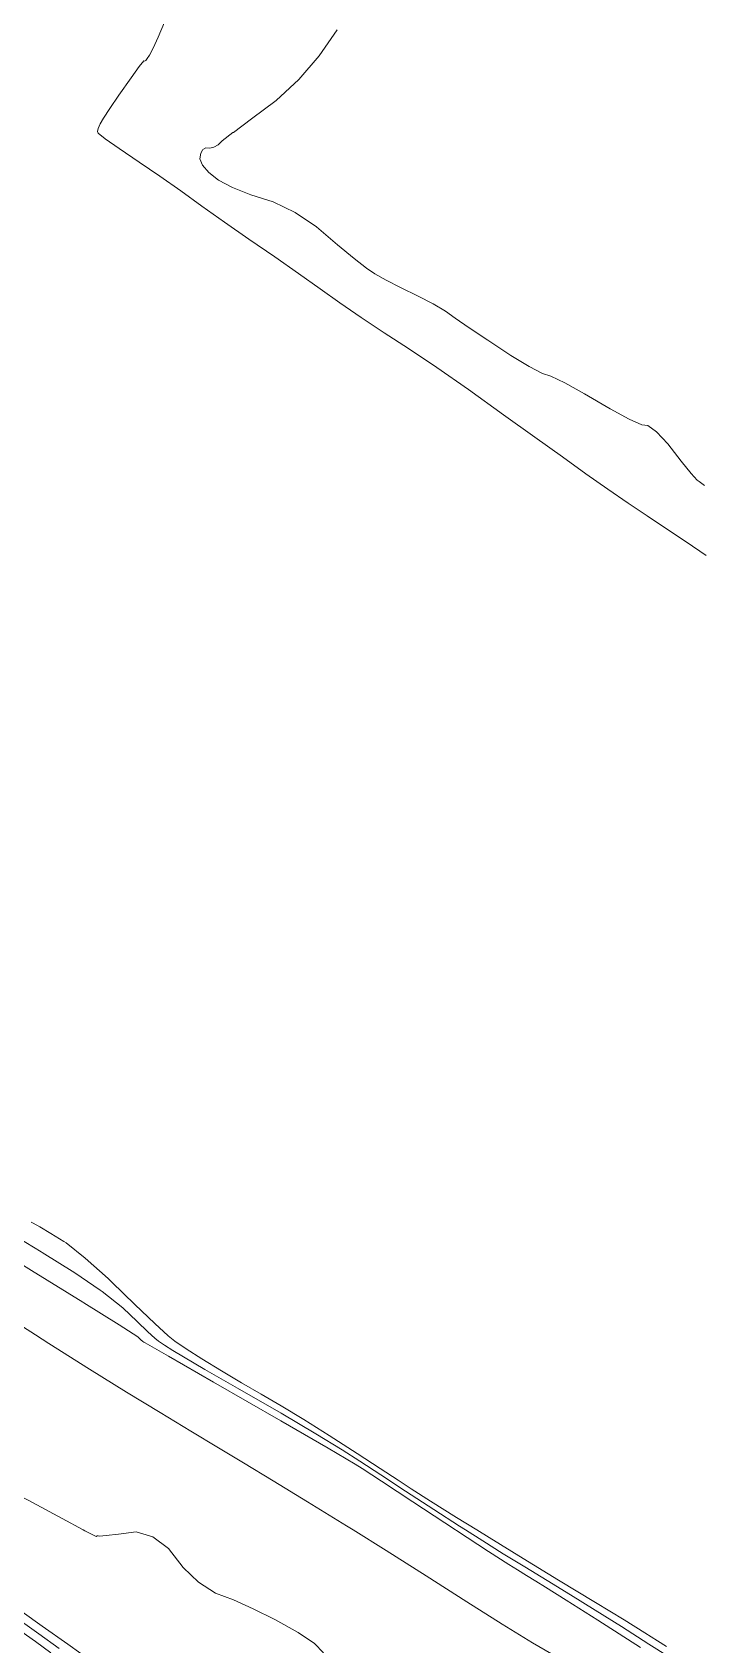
# Model space of a CAD drawing. Header units: inches. Extents: x 1337389 to 1347141, y 407035 to 414577.
# Drawn here: x 1338748 to 1339413, y 410198 to 411793 of the extents above; entities that cross this region are included whole.
import ezdxf

# ---------------------------------------------------------------- set-up
doc = ezdxf.new("R2010")
doc.units = ezdxf.units.IN
doc.header["$MEASUREMENT"] = 0
doc.layers.add('Topo', color=7, linetype='Continuous', lineweight=15, true_color=0x459900)

msp = doc.modelspace()

# ---------------------------------------------------------------- linework, layer by layer
at = {"layer": 'Topo'}
for points, elevation in [([(1338879.493, 411803.3512), (1338872.9989, 411788.511), (1338867.9759, 411777.6038), (1338864.4239, 411770.6279), (1338862.3421, 411767.586), (1338860.721, 411765.639), (1338859.559, 411764.789), (1338858.8578, 411765.0351), (1338854.3969, 411759.5081), (1338846.1749, 411748.2089), (1338834.1927, 411731.1361), (1338825.1022, 411717.853), (1338818.9031, 411708.362), (1338815.595, 411702.6609), (1338813.606, 411698.3209), (1338812.9349, 411695.3421), (1338813.5838, 411693.7249), (1338820.7088, 411688.1208), (1338834.31, 411678.5311), (1338854.389, 411664.9529), (1338874.765, 411650.8959), (1338895.4398, 411636.358), (1338916.4119, 411621.34), (1338938.914, 411605.4669), (1338962.9461, 411588.7391), (1338988.509, 411571.1549), (1339012.03, 411554.7951), (1339033.511, 411539.6602), (1339052.9511, 411525.75), (1339074.0429, 411511.2451), (1339096.7891, 411496.148), (1339121.1881, 411480.4559), (1339149.0681, 411461.68), (1339180.4302, 411439.819), (1339215.274, 411414.8721), (1339246.275, 411392.6878), (1339273.4311, 411373.2639), (1339296.7439, 411356.603), (1339318.5182, 411341.3442), (1339338.7531, 411327.487), (1339357.45, 411315.034), (1339376.542, 411302.224), (1339396.029, 411289.0591), (1339415.912, 411275.538)], 715), ([(1339050.355, 411795.8379), (1339032.5351, 411770.032), (1339012.4359, 411746.754), (1338990.057, 411726.0061), (1338965.399, 411707.787), (1338947.5719, 411694.3939), (1338947.189, 411694.0948)], 720), ([(1338947.189, 411694.0948), (1338936.578, 411685.8271), (1338932.4151, 411682.0859), (1338928.3259, 411679.7289), (1338924.311, 411678.7558), (1338920.3689, 411679.167), (1338917.419, 411677.5381), (1338917.0681, 411676.8809)], 720), ([(1338917.0681, 411676.8809), (1338915.4602, 411673.8702), (1338914.4919, 411668.1622), (1338917.092, 411661.801), (1338923.2599, 411654.7871), (1338932.9962, 411647.1198), (1338946.8628, 411639.7159), (1338964.862, 411632.5739), (1338986.9909, 411625.695), (1339008.683, 411615.1761), (1339029.9369, 411601.0169), (1339050.753, 411583.2179), (1339067.3039, 411569.5281), (1339079.5888, 411559.9461), (1339087.607, 411554.4741), (1339098.811, 411548.0659), (1339113.201, 411540.721), (1339130.7769, 411532.4409), (1339145.6251, 411524.646), (1339157.747, 411517.335), (1339167.1419, 411510.5101), (1339181.0681, 411500.938), (1339199.5241, 411488.6211), (1339222.5101, 411473.5591), (1339240.569, 411462.645), (1339253.7001, 411455.88), (1339261.9029, 411453.2628), (1339275.8071, 411446.5419), (1339295.412, 411435.718), (1339320.7182, 411420.789), (1339339.623, 411410.5889), (1339352.129, 411405.119), (1339358.2339, 411404.3769), (1339366.7941, 411398.0949), (1339377.8089, 411386.2731), (1339391.28, 411368.9102), (1339400.968, 411356.8999), (1339406.875, 411350.2449), (1339408.9989, 411348.9428), (1339414.136, 411344.8621)], 720), ([(1338747.2011, 410615.9827), (1338749.298, 410615.1719), (1338755.7829, 410611.48), (1338766.6571, 410604.9081), (1338779.656, 410596.855)], 715), ([(1338734.4799, 410600.573), (1338757.173, 410586.6019), (1338758.3197, 410585.8911)], 720), ([(1338779.656, 410596.855), (1338781.918, 410595.4541), (1338800.865, 410580.5769), (1338823.4969, 410560.277), (1338827.274, 410556.5849)], 715), ([(1338736.982, 410574.9261), (1338747.6901, 410568.296), (1338798.3921, 410536.8881)], 725), ([(1338758.3197, 410585.8911), (1338790.6591, 410565.8581), (1338815.627, 410548.8461)], 720), ([(1338684.021, 410547.712), (1338721.1369, 410523.917), (1338751.603, 410504.4271)], 730), ([(1338815.627, 410548.8461), (1338817.6562, 410547.463), (1338838.163, 410531.4151), (1338852.18, 410517.714), (1338862.7331, 410507.632), (1338869.822, 410501.1662), (1338873.447, 410498.3188), (1338879.3549, 410494.302), (1338887.5458, 410489.1138), (1338898.0202, 410482.7559), (1338919.38, 410470.273), (1338951.6259, 410451.6637), (1338994.7568, 410426.9309), (1339029.3199, 410406.6818), (1339055.315, 410390.9179), (1339072.7409, 410379.6402), (1339093.692, 410365.992), (1339118.166, 410349.9731), (1339146.1639, 410331.585), (1339171.622, 410315.1261), (1339177.345, 410311.498)], 720), ([(1338827.274, 410556.5849), (1338849.814, 410534.5549), (1338869.6279, 410515.6239), (1338882.938, 410503.486), (1338889.7429, 410498.14), (1338900.836, 410490.597), (1338916.214, 410480.8568), (1338935.88, 410468.9201), (1338955.5421, 410457.205), (1338975.2021, 410445.711), (1338994.859, 410434.4378), (1339017.256, 410420.9102), (1339042.391, 410405.1259), (1339070.2651, 410387.0862), (1339093.1012, 410372.265), (1339110.899, 410360.6649), (1339123.659, 410352.2839), (1339142.9169, 410340.0499), (1339168.673, 410323.9609), (1339188.829, 410311.498)], 715), ([(1338798.3921, 410536.8881), (1338799.4009, 410536.263), (1338834.4469, 410514.3491), (1338852.829, 410502.5522), (1338854.546, 410500.8741), (1338855.839, 410499.6391), (1338856.7071, 410498.8471), (1338857.151, 410498.4981), (1338857.8749, 410498.0061), (1338858.8779, 410497.37), (1338860.161, 410496.5919), (1338883.218, 410483.3411), (1338928.0499, 410457.618), (1338994.6549, 410419.423), (1339041.385, 410392.454), (1339068.2389, 410376.7109), (1339075.2179, 410372.1952), (1339094.283, 410359.7179), (1339125.4332, 410339.2819), (1339167.7371, 410311.498)], 725), ([(1338751.603, 410504.4271), (1338764.8809, 410495.932), (1338805.1001, 410470.578), (1338841.7961, 410447.8569), (1338874.967, 410427.7683), (1338905.3189, 410409.409), (1338932.852, 410392.779), (1338957.5659, 410377.879), (1338986.946, 410360.0351), (1339020.991, 410339.2469), (1339059.7021, 410315.5138), (1339066.1561, 410311.498)], 730), ([(1338627.532, 410418.3491), (1338643.679, 410402.893), (1338644.7291, 410398.101), (1338649.688, 410391.092), (1338658.557, 410381.867), (1338671.334, 410370.4259), (1338682.802, 410362.8452), (1338692.9621, 410359.1251), (1338701.813, 410359.2641), (1338718.9129, 410353.2571), (1338744.2607, 410341.1021), (1338777.858, 410322.8011), (1338798.9389, 410311.498)], 735), ([(1338766.6339, 410189.9919), (1338751.4371, 410200.9879), (1338731.4481, 410215.162), (1338711.124, 410229.622), (1338690.4671, 410244.3669), (1338669.4761, 410259.3969), (1338651.003, 410272.8579), (1338635.0459, 410284.7501), (1338621.6059, 410295.073), (1338601.8481, 410310.9368), (1338601.1651, 410311.498)], 750), ([(1338614.0811, 410311.498), (1338620.359, 410306.539), (1338638.975, 410292.2398), (1338655.806, 410279.5431), (1338670.8511, 410268.447), (1338684.1108, 410258.952), (1338702.531, 410245.8299), (1338726.11, 410229.0802), (1338754.8491, 410208.702), (1338775.0503, 410194.2548)], 745), ([(1338796.3909, 410189.3032), (1338783.4661, 410198.5181), (1338758.26, 410216.416), (1338720.7721, 410242.9971), (1338693.938, 410262.038), (1338677.756, 410273.5381), (1338672.2272, 410277.497), (1338660.6101, 410286.228), (1338642.905, 410299.7299), (1338627.5839, 410311.498)], 740), ([(1338798.9389, 410311.498), (1338800.347, 410310.7431), (1338811.7277, 410304.928), (1338812, 410305.3572), (1338812.6271, 410305.587), (1338813.6079, 410305.6179), (1338814.9452, 410305.45), (1338821.694, 410306.0529), (1338833.857, 410307.4261), (1338851.4319, 410309.57), (1338867.9299, 410304.7921), (1338883.35, 410293.0919), (1338897.6929, 410274.4709), (1338913.1881, 410259.7992), (1338929.834, 410249.0759), (1338947.6319, 410242.302), (1338967.2259, 410233.5549), (1338988.6149, 410222.836), (1339011.8002, 410210.1431), (1339027.9019, 410199.2169), (1339036.9212, 410190.056)], 735), ([(1339268.8728, 410185.2911), (1339243.927, 410199.9539), (1339213.9011, 410218.3029), (1339178.792, 410240.3379), (1339138.603, 410266.06), (1339098.9059, 410291.1181), (1339066.1561, 410311.498)], 730), ([(1339167.7371, 410311.498), (1339168.6689, 410310.886), (1339200.327, 410290.2029), (1339220.4082, 410277.2329), (1339228.9108, 410271.9749), (1339237.7869, 410266.526), (1339247.039, 410260.8851), (1339256.664, 410255.0521), (1339277.1651, 410242.177), (1339308.543, 410222.259), (1339350.7982, 410195.2993)], 725), ([(1339177.345, 410311.498), (1339194.5401, 410300.597), (1339214.918, 410287.9969), (1339236.193, 410274.9361), (1339258.3649, 410261.417), (1339281.4331, 410247.4372), (1339305.9321, 410232.298), (1339331.8631, 410215.999), (1339359.2259, 410198.5412), (1339378.7279, 410186.149)], 720), ([(1339376.542, 410196.1359), (1339367.6539, 410201.7831), (1339355.1839, 410209.7402), (1339334.7, 410222.42), (1339306.2019, 410239.8229), (1339269.6909, 410261.949), (1339234.599, 410283.3469), (1339200.9259, 410304.0179), (1339188.829, 410311.498)], 715)]:
    msp.add_lwpolyline(points, dxfattribs=dict(at, elevation=elevation))

doc.saveas('drawing.dxf')
